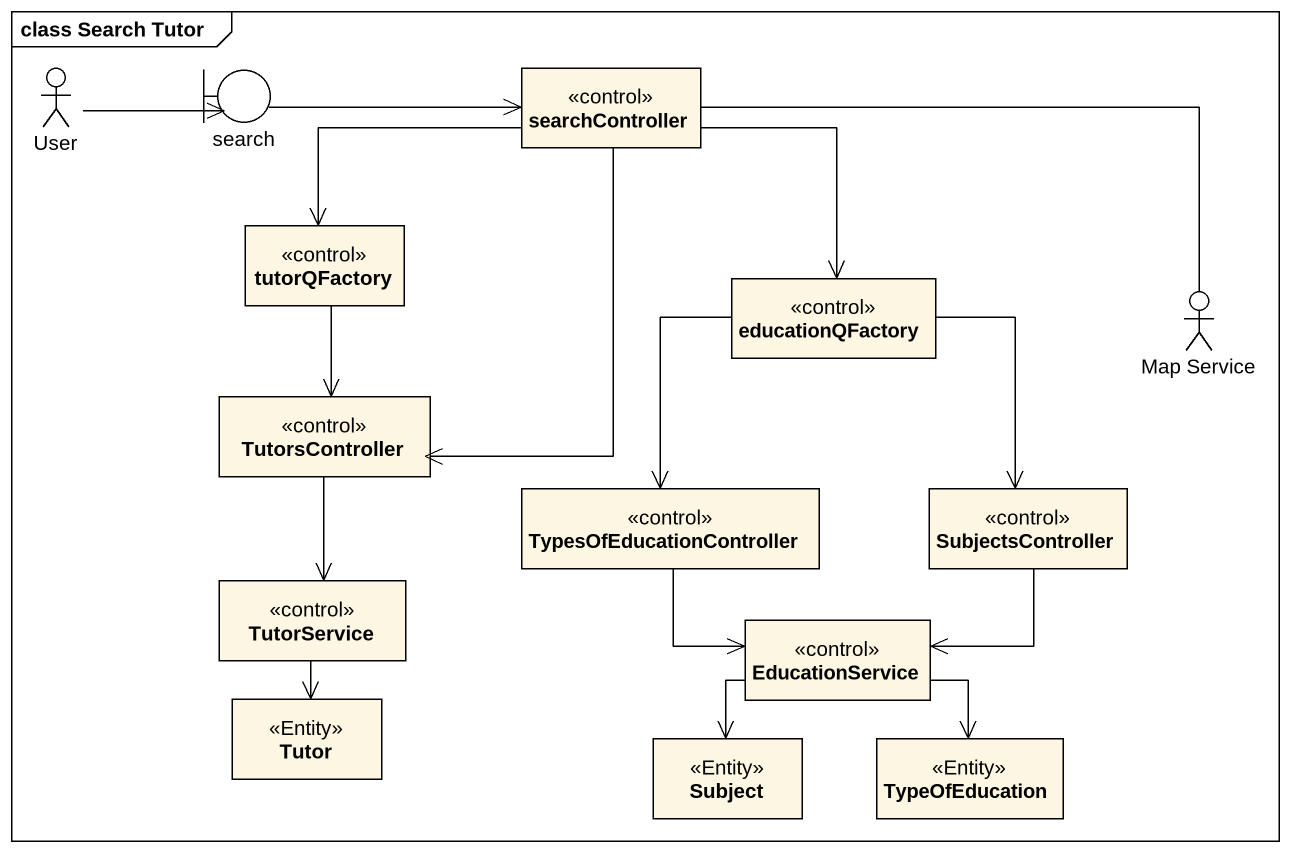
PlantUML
@startuml
mainframe class Search Tutor
allowmixing
hide circle
hide empty members
actor User
boundary search
class searchController <<control>>
class tutorQFactory <<control>>
class educationQFactory <<control>>
actor "Map Service" as Map_Service
class TutorsController <<control>>
class TypesOfEducationController <<control>>
class SubjectsController <<control>>
class TutorService <<control>>
class EducationService <<control>>
class Tutor <<Entity>>
class Subject <<Entity>>
class TypeOfEducation <<Entity>>
User -right-> search
search -right-> searchController
searchController -left-> tutorQFactory
searchController --> educationQFactory
searchController -right- Map_Service
searchController --> TutorsController
tutorQFactory --> TutorsController
educationQFactory --> TypesOfEducationController
educationQFactory --> SubjectsController
TutorsController --> TutorService
TypesOfEducationController --> EducationService
SubjectsController --> EducationService
TutorService --> Tutor
EducationService --> Subject
EducationService --> TypeOfEducation
@enduml
